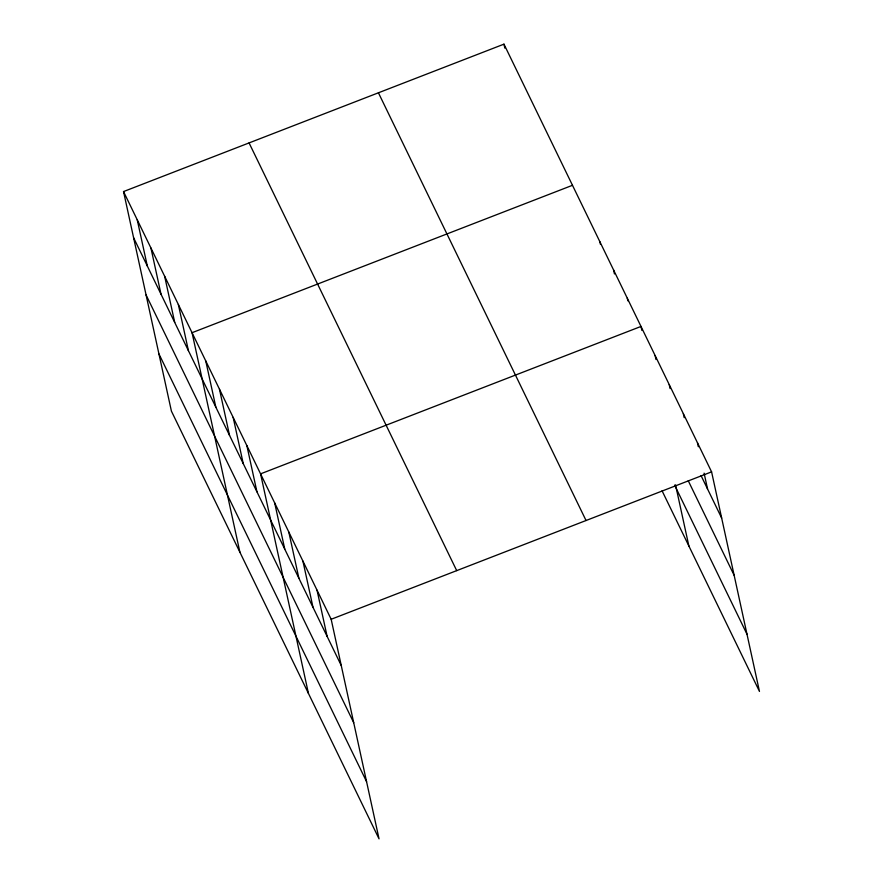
<?xml version="1.0" encoding="UTF-8"?>
<svg xmlns="http://www.w3.org/2000/svg" width="883" height="883" viewBox="0 0 883 883"><rect width="100%" height="100%" fill="white"/><g stroke="black" fill="none" stroke-linecap="round" stroke-linejoin="round"><path stroke-width="1.32" d="M123.532 191.567L331.169 619.281L379.039 838.85L171.412 411.136L123.532 191.567L503.961 44.15L711.588 471.864L759.468 691.433L662.062 490.782M572.482 185.298L192.053 332.703L239.922 552.283M331.169 619.281L711.588 471.864M701.08 475.65L721.665 518.067M688.254 480.76L734.137 575.286M674.612 485.12L746.996 634.226M378.421 92.792L586.047 520.517M249.072 142.914L456.71 570.639M133.609 237.759L341.235 665.484M146.081 294.977L353.708 722.691M158.929 353.917L366.566 781.643M697.471 442.78L698.332 446.743M704.093 473.145L707.548 488.983M683.354 413.697L684.215 417.659M669.237 384.613L670.098 388.575M655.12 355.529L655.981 359.491M641.864 330.408L640.992 326.445L260.573 473.851L308.443 693.431M675.539 484.877L688.872 546.014M627.294 298.211L627.868 300.849M613.586 269.988L614.458 273.94M599.888 241.754L600.462 244.392M503.961 44.15L504.822 48.112M317.041 590.197L327.118 636.4M302.924 561.113L313.001 607.316M288.807 532.03L298.884 578.222M274.69 502.935L284.767 549.138M246.865 445.628L256.942 491.831M233.167 417.394L243.233 463.597M219.459 389.171L229.536 435.374M205.761 360.937L215.827 407.14M178.344 304.48L188.421 350.683M164.646 276.247L174.724 322.45M150.938 248.024L161.015 294.227M137.24 219.79L147.306 265.993"/></g></svg>
